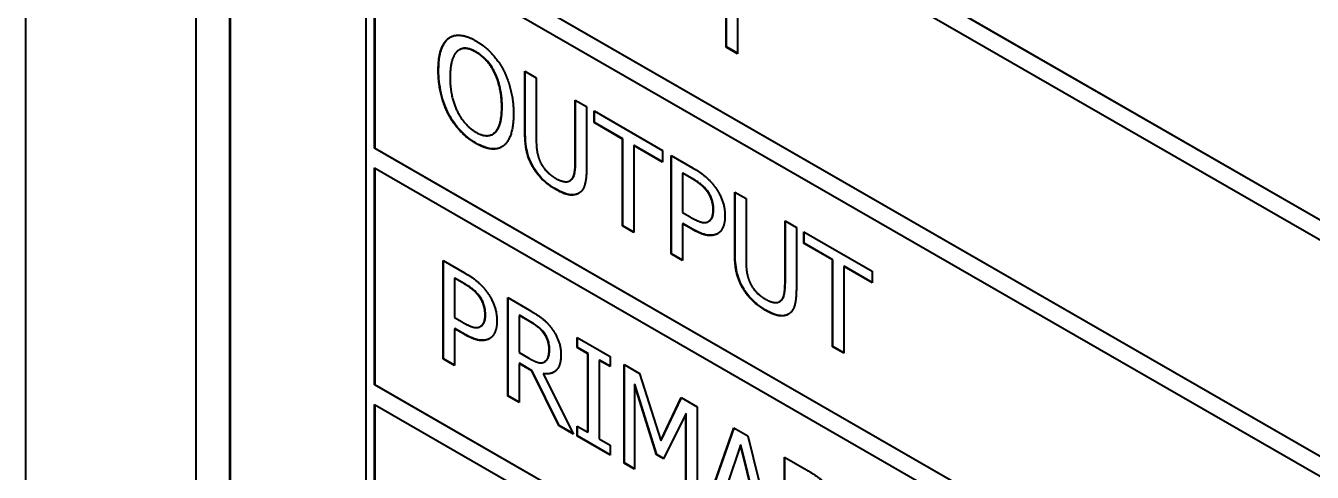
# Model space of a CAD drawing. Header units: millimetres. Extents: x 0 to 4205, y 0 to 2970.
# Drawn here: x 3778.61 to 3791.96, y 2361.44 to 2366.07 of the extents above; entities that cross this region are included whole.
import ezdxf

# ---------------------------------------------------------------- set-up
doc = ezdxf.new("R2010")
doc.units = ezdxf.units.MM
doc.header["$LTSCALE"] = 5
doc.layers.add('가시적인 것(ISO)', color=3, linetype='Continuous', lineweight=40)
doc.layers.add('가시적인 좁은 것(ISO)', color=3, linetype='Continuous', lineweight=35)

msp = doc.modelspace()

# ---------------------------------------------------------------- linework, layer by layer
at = {"layer": '가시적인 것(ISO)'}
for p, q in [((3778.6102, 2343.8936), (3778.6102, 2392.9465)), ((3780.3744, 2387.8387), (3780.3744, 2346.9613)), ((3780.728, 2347.1322), (3780.728, 2387.2606)), ((3780.7315, 2387.2593), (3780.7315, 2347.1342)), ((3782.1422, 2354.9364), (3782.1422, 2374.5575)), ((3797.9637, 2360.6434), (3782.2306, 2369.7035)), ((3782.2341, 2369.7055), (3797.9637, 2360.6475)), ((3782.2306, 2369.4991), (3797.9637, 2360.439)), ((3797.9637, 2358.1908), (3782.2306, 2367.2509)), ((3782.2341, 2367.2529), (3797.9637, 2358.1948)), ((3782.2306, 2364.7982), (3782.2306, 2367.0465)), ((3782.2306, 2367.0465), (3797.9637, 2357.9864)), ((3782.2341, 2367.0444), (3782.2341, 2364.8003)), ((3785.8813, 2365.8476), (3785.8813, 2366.7486)), ((3785.8848, 2365.8496), (3785.8848, 2366.7506)), ((3785.9987, 2366.681), (3785.9987, 2365.7799)), ((3783.0018, 2365.9408), (3782.9983, 2365.9388)), ((3783.1134, 2365.8213), (3783.1099, 2365.8192)), ((3785.8848, 2365.8496), (3785.8813, 2365.8476)), ((3785.9987, 2365.7799), (3785.8813, 2365.8476)), ((3785.9987, 2365.784), (3785.8848, 2365.8496)), ((3783.7919, 2364.9609), (3783.7919, 2365.5985)), ((3783.7919, 2365.5985), (3783.9094, 2365.5309)), ((3783.7954, 2364.9629), (3783.7954, 2365.5965)), ((3783.9094, 2365.5309), (3783.9094, 2364.8932)), ((3784.3141, 2364.6568), (3784.3141, 2365.2978)), ((3784.3141, 2365.2978), (3784.4315, 2365.2302)), ((3784.3176, 2364.6589), (3784.3176, 2365.2958)), ((3784.4315, 2365.2302), (3784.4315, 2364.5925)), ((3784.5096, 2365.0643), (3784.5096, 2365.1852)), ((3784.5096, 2365.1852), (3785.2201, 2364.7761)), ((3784.5131, 2365.0664), (3784.5131, 2365.1832)), ((3784.5131, 2365.0664), (3784.5096, 2365.0643)), ((3784.8061, 2364.8936), (3784.5096, 2365.0643)), ((3784.8097, 2364.8956), (3784.5131, 2365.0664)), ((3783.4606, 2364.9464), (3783.4571, 2364.9444)), ((3784.8097, 2364.8956), (3784.8061, 2364.8936)), ((3784.8061, 2363.9925), (3784.8061, 2364.8936)), ((3784.8097, 2363.9946), (3784.8097, 2364.8956)), ((3782.2341, 2364.8003), (3782.2306, 2364.7982)), ((3797.9637, 2355.7381), (3782.2306, 2364.7982)), ((3782.2341, 2364.8003), (3797.9637, 2355.7422)), ((3784.9271, 2364.8279), (3784.9236, 2364.8259)), ((3784.9236, 2364.8259), (3784.9236, 2363.9249)), ((3785.2201, 2364.6551), (3784.9236, 2364.8259)), ((3785.2201, 2364.6592), (3784.9271, 2364.8279)), ((3785.2201, 2364.7761), (3785.2201, 2364.6551)), ((3785.3097, 2363.7026), (3785.3097, 2364.7245)), ((3785.3097, 2364.7245), (3785.5317, 2364.5966)), ((3785.3132, 2363.7046), (3785.3132, 2364.7225)), ((3782.2306, 2362.3456), (3782.2306, 2364.5938)), ((3782.2306, 2364.5938), (3797.9637, 2355.5337)), ((3782.2341, 2364.5918), (3782.2341, 2362.3476)), ((3784.2617, 2364.4628), (3784.2582, 2364.4608)), ((3785.4307, 2364.5413), (3785.4271, 2364.5393)), ((3785.5246, 2364.4832), (3785.4271, 2364.5393)), ((3785.4271, 2364.5393), (3785.4271, 2364.1318)), ((3785.5281, 2364.4852), (3785.4307, 2364.5413)), ((3785.9694, 2363.7069), (3785.9694, 2364.3446)), ((3785.9694, 2364.3446), (3786.0868, 2364.277)), ((3785.9729, 2363.709), (3785.9729, 2364.3426)), ((3786.0868, 2364.277), (3786.0868, 2363.6393)), ((3785.4271, 2364.1318), (3785.5074, 2364.0856)), ((3784.8097, 2363.9946), (3784.8061, 2363.9925)), ((3784.9236, 2363.9249), (3784.8061, 2363.9925)), ((3784.9236, 2363.929), (3784.8097, 2363.9946)), ((3785.4307, 2364.0179), (3785.4271, 2364.0159)), ((3785.5267, 2363.9585), (3785.4271, 2364.0159)), ((3785.4271, 2364.0159), (3785.4271, 2363.6349)), ((3785.5302, 2363.9606), (3785.4307, 2364.0179)), ((3785.6966, 2364.0388), (3785.6931, 2364.0368)), ((3785.6993, 2364.0404), (3785.6957, 2364.0384)), ((3786.4915, 2363.4029), (3786.4915, 2364.0439)), ((3786.4915, 2364.0439), (3786.609, 2363.9763)), ((3786.4951, 2363.405), (3786.4951, 2364.0419)), ((3786.609, 2363.9763), (3786.609, 2363.3386)), ((3786.6871, 2363.8104), (3786.6871, 2363.9313)), ((3786.6871, 2363.9313), (3787.3976, 2363.5221)), ((3786.6906, 2363.8124), (3786.6906, 2363.9293)), ((3786.6906, 2363.8124), (3786.6871, 2363.8104)), ((3786.9836, 2363.6396), (3786.6871, 2363.8104)), ((3786.9871, 2363.6417), (3786.6906, 2363.8124)), ((3785.3132, 2363.7046), (3785.3097, 2363.7026)), ((3785.4271, 2363.6349), (3785.3097, 2363.7026)), ((3785.4271, 2363.639), (3785.3132, 2363.7046)), ((3782.9424, 2362.6131), (3782.9424, 2363.6351)), ((3782.9424, 2363.6351), (3783.1644, 2363.5072)), ((3782.9459, 2362.6152), (3782.9459, 2363.633)), ((3786.9871, 2363.6417), (3786.9836, 2363.6396)), ((3786.9836, 2362.7386), (3786.9836, 2363.6396)), ((3786.9871, 2362.7406), (3786.9871, 2363.6417)), ((3787.1046, 2363.574), (3787.1011, 2363.572)), ((3787.1011, 2363.572), (3787.1011, 2362.671)), ((3787.3976, 2363.4012), (3787.1011, 2363.572)), ((3787.3976, 2363.4053), (3787.1046, 2363.574)), ((3783.0634, 2363.4519), (3783.0599, 2363.4498)), ((3783.1573, 2363.3937), (3783.0599, 2363.4498)), ((3783.0599, 2363.4498), (3783.0599, 2363.0424)), ((3783.1608, 2363.3958), (3783.0634, 2363.4519)), ((3787.3976, 2363.5221), (3787.3976, 2363.4012)), ((3783.6128, 2363.249), (3783.8406, 2363.1178)), ((3783.6128, 2362.2271), (3783.6128, 2363.249)), ((3783.6164, 2362.2291), (3783.6164, 2363.247)), ((3786.4392, 2363.2089), (3786.4357, 2363.2069)), ((3783.0599, 2363.0424), (3783.1401, 2362.9962)), ((3783.7338, 2363.0658), (3783.7303, 2363.0638)), ((3783.847, 2362.9965), (3783.7303, 2363.0638)), ((3783.7303, 2363.0638), (3783.7303, 2362.6795)), ((3783.8506, 2362.9986), (3783.7338, 2363.0658)), ((3783.0634, 2362.9285), (3783.0599, 2362.9265)), ((3783.1594, 2362.8691), (3783.0599, 2362.9265)), ((3783.0599, 2362.9265), (3783.0599, 2362.5455)), ((3783.163, 2362.8712), (3783.0634, 2362.9285)), ((3783.3294, 2362.9494), (3783.3258, 2362.9474)), ((3783.332, 2362.951), (3783.3285, 2362.949)), ((3784.3327, 2362.7301), (3784.3327, 2362.8345)), ((3784.3327, 2362.8345), (3784.6751, 2362.6373)), ((3784.3362, 2362.7322), (3784.3327, 2362.7301)), ((3784.4451, 2362.6654), (3784.3327, 2362.7301)), ((3784.3362, 2362.7322), (3784.3362, 2362.8324)), ((3784.4487, 2362.6674), (3784.3362, 2362.7322)), ((3786.9871, 2362.7406), (3786.9836, 2362.7386)), ((3787.1011, 2362.671), (3786.9836, 2362.7386)), ((3787.1011, 2362.675), (3786.9871, 2362.7406)), ((3782.9459, 2362.6152), (3782.9424, 2362.6131)), ((3783.0599, 2362.5455), (3782.9424, 2362.6131)), ((3783.0599, 2362.5496), (3782.9459, 2362.6152)), ((3783.7303, 2362.6795), (3783.8334, 2362.6201)), ((3784.4487, 2362.6674), (3784.4451, 2362.6654)), ((3784.4451, 2361.8521), (3784.4451, 2362.6654)), ((3784.4487, 2361.8542), (3784.4487, 2362.6674)), ((3784.5661, 2362.5998), (3784.5626, 2362.5977)), ((3784.6751, 2362.533), (3784.5626, 2362.5977)), ((3784.5626, 2362.5977), (3784.5626, 2361.7845)), ((3784.6751, 2362.537), (3784.5661, 2362.5998)), ((3784.6751, 2362.6373), (3784.6751, 2362.533)), ((3783.7338, 2362.5681), (3783.7303, 2362.566)), ((3783.8649, 2362.4885), (3783.7303, 2362.566)), ((3783.7303, 2362.566), (3783.7303, 2362.1594)), ((3783.8685, 2362.4905), (3783.7338, 2362.5681)), ((3783.8685, 2362.4905), (3783.8649, 2362.4885)), ((3784.1443, 2361.921), (3783.8649, 2362.4885)), ((3784.1478, 2361.9231), (3783.8685, 2362.4905)), ((3783.986, 2362.461), (3783.9824, 2362.459)), ((3783.9932, 2362.5811), (3783.993, 2362.581)), ((3783.9996, 2362.5847), (3783.996, 2362.5827)), ((3784.8205, 2362.5536), (3784.9809, 2362.4612)), ((3784.8205, 2361.5316), (3784.8205, 2362.5536)), ((3784.824, 2361.5337), (3784.824, 2362.5515)), ((3784.9809, 2362.4612), (3785.2015, 2361.7652)), ((3782.2341, 2362.3476), (3782.2306, 2362.3456)), ((3797.9637, 2353.2855), (3782.2306, 2362.3456)), ((3782.2341, 2362.3476), (3797.9637, 2353.2896)), ((3783.9824, 2362.459), (3784.2969, 2361.8332)), ((3784.9336, 2362.3509), (3784.9301, 2362.3489)), ((3785.1585, 2361.6185), (3784.9301, 2362.3489)), ((3784.9301, 2362.3489), (3784.9301, 2361.4685)), ((3785.1621, 2361.6206), (3784.9336, 2362.3509)), ((3783.6164, 2362.2291), (3783.6128, 2362.2271)), ((3783.7303, 2362.1594), (3783.6128, 2362.2271)), ((3783.7303, 2362.1635), (3783.6164, 2362.2291)), ((3785.2015, 2361.7652), (3785.415, 2362.2112)), ((3785.2051, 2361.7672), (3785.417, 2362.2101)), ((3785.415, 2362.2112), (3785.5783, 2362.1172)), ((3782.2306, 2359.8929), (3782.2306, 2362.1412)), ((3782.2306, 2362.1412), (3797.9637, 2353.0811)), ((3782.2341, 2362.1392), (3782.2341, 2359.895)), ((3785.5783, 2362.1172), (3785.5783, 2361.0952)), ((3785.4608, 2362.0432), (3785.2302, 2361.5773)), ((3785.4643, 2362.0452), (3785.4608, 2362.0432)), ((3785.4608, 2361.1629), (3785.4608, 2362.0432)), ((3785.4643, 2361.1649), (3785.4643, 2362.0452)), ((3784.1478, 2361.9231), (3784.1443, 2361.921)), ((3784.2969, 2361.8332), (3784.1443, 2361.921)), ((3784.294, 2361.8389), (3784.1478, 2361.9231)), ((3784.3327, 2361.8125), (3784.3327, 2361.9169)), ((3784.3327, 2361.9169), (3784.4451, 2361.8521)), ((3784.3362, 2361.8146), (3784.3327, 2361.8125)), ((3784.6751, 2361.6154), (3784.3327, 2361.8125)), ((3784.3362, 2361.8146), (3784.3362, 2361.9148)), ((3784.6751, 2361.6194), (3784.3362, 2361.8146)), ((3784.4487, 2361.8542), (3784.4451, 2361.8521)), ((3785.6621, 2361.047), (3785.9601, 2361.8973)), ((3785.6656, 2361.049), (3785.9624, 2361.896)), ((3785.9601, 2361.8973), (3786.1047, 2361.814)), ((3786.1047, 2361.814), (3786.4027, 2360.6205)), ((3784.5626, 2361.7845), (3784.6751, 2361.7197)), ((3784.6751, 2361.7197), (3784.6751, 2361.6154)), ((3785.2051, 2361.7672), (3785.2015, 2361.7652)), ((3786.0295, 2361.7182), (3785.8934, 2361.3154)), ((3786.0331, 2361.7202), (3786.0295, 2361.7182)), ((3786.1663, 2361.1582), (3786.0295, 2361.7182)), ((3786.1699, 2361.1603), (3786.0331, 2361.7202)), ((3784.824, 2361.5337), (3784.8205, 2361.5316)), ((3784.9301, 2361.4685), (3784.8205, 2361.5316)), ((3784.9301, 2361.4726), (3784.824, 2361.5337)), ((3785.1621, 2361.6206), (3785.1585, 2361.6185)), ((3785.2302, 2361.5773), (3785.1585, 2361.6185)), ((3785.2317, 2361.5804), (3785.1621, 2361.6206)), ((3786.4865, 2361.5942), (3786.7143, 2361.463)), ((3786.4865, 2360.5722), (3786.4865, 2361.5942)), ((3786.4901, 2360.5743), (3786.4901, 2361.5921))]:
    msp.add_line(p, q, dxfattribs=at)
for points, degree in [([(3782.8922, 2365.6056), (3782.8922, 2365.734), (3782.9474, 2365.8977), (3782.9983, 2365.9388)], 2), ([(3782.9983, 2365.9388), (3783.0498, 2365.977), (3783.1938, 2365.9645), (3783.2826, 2365.9133)], 2), ([(3783.0018, 2365.9408), (3783.0064, 2365.9443), (3783.0112, 2365.9474), (3783.0161, 2365.9503)], 3), ([(3783.0871, 2365.8023), (3783.052, 2365.7704), (3783.0147, 2365.6345), (3783.0147, 2365.5351)], 2), ([(3783.2833, 2365.7953), (3783.2196, 2365.832), (3783.1236, 2365.836), (3783.0871, 2365.8023)], 2), ([(3783.2826, 2365.9133), (3783.3729, 2365.8614), (3783.5176, 2365.7052), (3783.5677, 2365.6109)], 2), ([(3783.4789, 2365.5767), (3783.4438, 2365.6499), (3783.3449, 2365.7598), (3783.2833, 2365.7953)], 2), ([(3782.9975, 2365.1516), (3782.9467, 2365.2488), (3782.8922, 2365.4798), (3782.8922, 2365.6056)], 2), ([(3783.0147, 2365.5351), (3783.0147, 2365.3339), (3783.1609, 2365.0361), (3783.2833, 2364.9655)], 2), ([(3783.5512, 2365.2262), (3783.5512, 2365.3272), (3783.5133, 2365.5056), (3783.4789, 2365.5767)], 2), ([(3783.5677, 2365.6109), (3783.6178, 2365.5141), (3783.6737, 2365.2832), (3783.6737, 2365.1556)], 2), ([(3783.2826, 2364.8483), (3783.1931, 2364.8999), (3783.0498, 2365.0528), (3782.9975, 2365.1516)], 2), ([(3783.2833, 2364.9655), (3783.4058, 2364.895), (3783.5512, 2365.0249), (3783.5512, 2365.2262)], 2), ([(3783.6737, 2365.1556), (3783.6737, 2365.0314), (3783.6193, 2364.8615), (3783.5677, 2364.8233)], 2), ([(3783.8764, 2364.6008), (3783.8299, 2364.6806), (3783.7919, 2364.8515), (3783.7919, 2364.9609)], 2), ([(3783.9094, 2364.8932), (3783.9094, 2364.822), (3783.9251, 2364.7168), (3783.9473, 2364.6651)], 2), ([(3783.5677, 2364.8233), (3783.5133, 2364.7834), (3783.3693, 2364.7984), (3783.2826, 2364.8483)], 2), ([(3784.1113, 2364.3711), (3784.0333, 2364.4161), (3783.9172, 2364.5301), (3783.8764, 2364.6008)], 2), ([(3783.9473, 2364.6651), (3783.971, 2364.6101), (3784.0526, 2364.5209), (3784.1113, 2364.487)], 2), ([(3784.2761, 2364.4758), (3784.2983, 2364.5019), (3784.3141, 2364.5881), (3784.3141, 2364.6568)], 2), ([(3785.5317, 2364.5966), (3785.6105, 2364.5513), (3785.7208, 2364.4579), (3785.7631, 2364.3996)], 2), ([(3784.1113, 2364.487), (3784.1665, 2364.4553), (3784.2525, 2364.448), (3784.2761, 2364.4758)], 2), ([(3784.2617, 2364.4628), (3784.2684, 2364.4666), (3784.2744, 2364.4716), (3784.2796, 2364.4778)], 3), ([(3784.4315, 2364.5925), (3784.4315, 2364.4857), (3784.3943, 2364.3548), (3784.347, 2364.3298)], 2), ([(3785.6821, 2364.3535), (3785.6542, 2364.3911), (3785.5797, 2364.4514), (3785.5246, 2364.4832)], 2), ([(3784.347, 2364.3298), (3784.3047, 2364.3061), (3784.193, 2364.3241), (3784.1113, 2364.3711)], 2), ([(3784.3525, 2364.3329), (3784.3518, 2364.3325), (3784.3512, 2364.3322), (3784.3505, 2364.3318)], 3), ([(3785.7459, 2364.1611), (3785.7459, 2364.2141), (3785.7144, 2364.3101), (3785.6821, 2364.3535)], 2), ([(3785.7631, 2364.3996), (3785.8125, 2364.3322), (3785.8684, 2364.18), (3785.8684, 2364.0947)], 2), ([(3785.5074, 2364.0856), (3785.579, 2364.0444), (3785.6671, 2364.0201), (3785.6957, 2364.0384)], 2), ([(3785.6957, 2364.0384), (3785.7223, 2364.0538), (3785.7459, 2364.1122), (3785.7459, 2364.1611)], 2), ([(3785.8684, 2364.0947), (3785.8684, 2364.0284), (3785.8275, 2363.9327), (3785.791, 2363.9123)], 2), ([(3785.791, 2363.9123), (3785.7452, 2363.8866), (3785.6213, 2363.9041), (3785.5267, 2363.9585)], 2), ([(3785.6966, 2364.0388), (3785.6975, 2364.0394), (3785.6984, 2364.0399), (3785.6993, 2364.0404)], 3), ([(3786.0539, 2363.3469), (3786.0073, 2363.4267), (3785.9694, 2363.5976), (3785.9694, 2363.7069)], 2), ([(3786.0868, 2363.6393), (3786.0868, 2363.5681), (3786.1026, 2363.4629), (3786.1248, 2363.4112)], 2), ([(3783.1644, 2363.5072), (3783.2432, 2363.4618), (3783.3535, 2363.3685), (3783.3958, 2363.3102)], 2), ([(3786.1248, 2363.4112), (3786.1484, 2363.3562), (3786.2301, 2363.2669), (3786.2888, 2363.2331)], 2), ([(3786.4536, 2363.2219), (3786.4758, 2363.248), (3786.4915, 2363.3342), (3786.4915, 2363.4029)], 2), ([(3783.3148, 2363.2641), (3783.2869, 2363.3017), (3783.2124, 2363.362), (3783.1573, 2363.3937)], 2), ([(3783.3786, 2363.0717), (3783.3786, 2363.1247), (3783.3471, 2363.2207), (3783.3148, 2363.2641)], 2), ([(3783.3958, 2363.3102), (3783.4452, 2363.2428), (3783.5011, 2363.0906), (3783.5011, 2363.0053)], 2), ([(3786.2888, 2363.1172), (3786.2107, 2363.1621), (3786.0947, 2363.2762), (3786.0539, 2363.3469)], 2), ([(3786.609, 2363.3386), (3786.609, 2363.2318), (3786.5718, 2363.1008), (3786.5245, 2363.0759)], 2), ([(3786.2888, 2363.2331), (3786.344, 2363.2014), (3786.4299, 2363.1941), (3786.4536, 2363.2219)], 2), ([(3786.4392, 2363.2089), (3786.4459, 2363.2127), (3786.4518, 2363.2177), (3786.4571, 2363.2239)], 3), ([(3783.1401, 2362.9962), (3783.2117, 2362.9549), (3783.2998, 2362.9307), (3783.3285, 2362.949)], 2), ([(3783.3285, 2362.949), (3783.355, 2362.9644), (3783.3786, 2363.0228), (3783.3786, 2363.0717)], 2), ([(3783.5011, 2363.0053), (3783.5011, 2362.939), (3783.4603, 2362.8433), (3783.4237, 2362.8229)], 2), ([(3783.8406, 2363.1178), (3783.9165, 2363.0741), (3784.0189, 2362.9961), (3784.0655, 2362.9345)], 2), ([(3783.9874, 2362.8809), (3783.9624, 2362.9144), (3783.8957, 2362.9685), (3783.847, 2362.9965)], 2), ([(3786.5245, 2363.0759), (3786.4822, 2363.0522), (3786.3705, 2363.0702), (3786.2888, 2363.1172)], 2), ([(3786.53, 2363.079), (3786.5293, 2363.0786), (3786.5287, 2363.0783), (3786.528, 2363.0779)], 3), ([(3783.4237, 2362.8229), (3783.3779, 2362.7971), (3783.254, 2362.8147), (3783.1594, 2362.8691)], 2), ([(3783.3294, 2362.9494), (3783.3302, 2362.9499), (3783.3311, 2362.9505), (3783.332, 2362.951)], 3), ([(3784.0433, 2362.7129), (3784.0433, 2362.7576), (3784.0161, 2362.842), (3783.9874, 2362.8809)], 2), ([(3784.0655, 2362.9345), (3784.1121, 2362.8729), (3784.1658, 2362.7335), (3784.1658, 2362.6531)], 2), ([(3783.8334, 2362.6201), (3783.8843, 2362.5908), (3783.9652, 2362.5649), (3783.9932, 2362.5811)], 2), ([(3784.1658, 2362.6531), (3784.1658, 2362.5413), (3784.0669, 2362.4467), (3783.9824, 2362.459)], 2), ([(3783.9932, 2362.5811), (3784.0189, 2362.5944), (3784.0433, 2362.6599), (3784.0433, 2362.7129)], 2), ([(3786.7143, 2361.463), (3786.7902, 2361.4193), (3786.8926, 2361.3412), (3786.9392, 2361.2796)], 2)]:
    msp.add_open_spline(points, degree=degree, dxfattribs=at)
for points, knots in [([(3782.8958, 2365.6077), (3782.8958, 2365.7258), (3782.9133, 2365.7909), (3782.9442, 2365.8751), (3782.9685, 2365.9139), (3783.0018, 2365.9408)], [-0.079279059, -0.079279059, -0.079279059, -0.079279059, -0.044118552, -0.044118552, 0, 0, 0, 0]), ([(3783.2869, 2365.7974), (3783.2636, 2365.8107), (3783.2403, 2365.8216), (3783.1913, 2365.8363), (3783.1722, 2365.8368), (3783.1422, 2365.8342), (3783.1271, 2365.8291), (3783.1134, 2365.8213)], [-0.050133543, -0.050133543, -0.050133543, -0.050133543, -0.039150954, -0.039150954, -0.026352674, -0.026352674, -0.009844801, -0.009844801, -0.009844801, -0.009844801]), ([(3783.4824, 2365.5787), (3783.4701, 2365.6045), (3783.456, 2365.6294), (3783.4243, 2365.6761), (3783.4074, 2365.6971), (3783.3566, 2365.7507), (3783.322, 2365.7771), (3783.2869, 2365.7974)], [-0.063923442, -0.063923442, -0.063923442, -0.063923442, -0.04668159, -0.04668159, -0.029847599, -0.029847599, 0, 0, 0, 0]), ([(3783.0011, 2365.1537), (3782.9836, 2365.187), (3782.9688, 2365.221), (3782.9425, 2365.2926), (3782.9316, 2365.3298), (3782.9032, 2365.4502), (3782.8958, 2365.5317), (3782.8958, 2365.6077)], [-0.10254814, -0.10254814, -0.10254814, -0.10254814, -0.08007789, -0.08007789, -0.05577118, -0.05577118, 0, 0, 0, 0]), ([(3783.5548, 2365.2282), (3783.5548, 2365.3122), (3783.545, 2365.3843), (3783.5179, 2365.4918), (3783.503, 2365.5361), (3783.4824, 2365.5787)], [-0.071298846, -0.071298846, -0.071298846, -0.071298846, -0.028600089, -0.028600089, 0, 0, 0, 0]), ([(3783.2862, 2364.8504), (3783.2545, 2364.8686), (3783.2228, 2364.8902), (3783.1629, 2364.9394), (3783.1352, 2364.9662), (3783.0672, 2365.0436), (3783.0315, 2365.0962), (3783.0011, 2365.1537)], [-0.090934464, -0.090934464, -0.090934464, -0.090934464, -0.064114016, -0.064114016, -0.039087306, -0.039087306, 0, 0, 0, 0]), ([(3783.4606, 2364.9464), (3783.4637, 2364.9482), (3783.4668, 2364.9501), (3783.4983, 2364.9722), (3783.5161, 2365.0023), (3783.5481, 2365.0878), (3783.5548, 2365.1581), (3783.5548, 2365.2282)], [-0.08391735, -0.08391735, -0.08391735, -0.08391735, -0.080856809, -0.080856809, -0.051455738, -0.051455738, 0, 0, 0, 0]), ([(3783.8799, 2364.6028), (3783.8646, 2364.6292), (3783.8513, 2364.6563), (3783.8254, 2364.7216), (3783.818, 2364.7519), (3783.7997, 2364.8343), (3783.7954, 2364.9029), (3783.7954, 2364.9629)], [-0.06277013, -0.06277013, -0.06277013, -0.06277013, -0.054788994, -0.054788994, -0.044000458, -0.044000458, 0, 0, 0, 0]), ([(3783.5529, 2364.8135), (3783.5403, 2364.8065), (3783.5268, 2364.801), (3783.4844, 2364.7901), (3783.4596, 2364.7914), (3783.3942, 2364.7982), (3783.3408, 2364.8189), (3783.2862, 2364.8504)], [-0.066860539, -0.066860539, -0.066860539, -0.066860539, -0.059883707, -0.059883707, -0.046328606, -0.046328606, 0, 0, 0, 0]), ([(3784.1149, 2364.3731), (3784.0871, 2364.3892), (3784.0588, 2364.4077), (3784.0073, 2364.4479), (3783.9839, 2364.4689), (3783.9307, 2364.5257), (3783.9034, 2364.5622), (3783.8799, 2364.6028)], [-0.072658513, -0.072658513, -0.072658513, -0.072658513, -0.049002493, -0.049002493, -0.028185567, -0.028185567, 0, 0, 0, 0]), ([(3784.2796, 2364.4778), (3784.3004, 2364.5023), (3784.307, 2364.5324), (3784.3158, 2364.5805), (3784.3176, 2364.6214), (3784.3176, 2364.6589)], [-0.039633279, -0.039633279, -0.039633279, -0.039633279, -0.027528552, -0.027528552, 0, 0, 0, 0]), ([(3785.6857, 2364.3555), (3785.6659, 2364.3821), (3785.6438, 2364.4045), (3785.6043, 2364.4364), (3785.5766, 2364.4573), (3785.5281, 2364.4852)], [-0.10036624, -0.10036624, -0.10036624, -0.10036624, -0.04113079, -0.04113079, 0, 0, 0, 0]), ([(3784.3505, 2364.3318), (3784.3366, 2364.324), (3784.3214, 2364.3188), (3784.2842, 2364.3132), (3784.2657, 2364.315), (3784.2095, 2364.324), (3784.1603, 2364.347), (3784.1149, 2364.3731)], [-0.060023639, -0.060023639, -0.060023639, -0.060023639, -0.050480489, -0.050480489, -0.038557976, -0.038557976, 0, 0, 0, 0]), ([(3785.7494, 2364.1631), (3785.7494, 2364.1838), (3785.7476, 2364.2058), (3785.7378, 2364.2548), (3785.7301, 2364.2755), (3785.7138, 2364.3132), (3785.7009, 2364.3351), (3785.6857, 2364.3555)], [-0.033196808, -0.033196808, -0.033196808, -0.033196808, -0.024991788, -0.024991788, -0.015486469, -0.015486469, 0, 0, 0, 0]), ([(3785.6993, 2364.0404), (3785.7078, 2364.0454), (3785.7155, 2364.0516), (3785.7284, 2364.0666), (3785.7336, 2364.0751), (3785.7432, 2364.0989), (3785.7494, 2364.122), (3785.7494, 2364.1631)], [-0.074639225, -0.074639225, -0.074639225, -0.074639225, -0.051782577, -0.051782577, -0.030210975, -0.030210975, 0, 0, 0, 0]), ([(3785.794, 2363.9141), (3785.7789, 2363.9057), (3785.7625, 2363.9), (3785.72, 2363.8933), (3785.6986, 2363.8957), (3785.6406, 2363.9039), (3785.5855, 2363.9287), (3785.5302, 2363.9606)], [-0.067627837, -0.067627837, -0.067627837, -0.067627837, -0.05894094, -0.05894094, -0.046924875, -0.046924875, 0, 0, 0, 0]), ([(3786.0574, 2363.3489), (3786.042, 2363.3753), (3786.0288, 2363.4023), (3786.0029, 2363.4677), (3785.9955, 2363.498), (3785.9772, 2363.5804), (3785.9729, 2363.649), (3785.9729, 2363.709)], [-0.06277013, -0.06277013, -0.06277013, -0.06277013, -0.054788994, -0.054788994, -0.044000458, -0.044000458, 0, 0, 0, 0]), ([(3783.3184, 2363.2661), (3783.2986, 2363.2927), (3783.2765, 2363.315), (3783.237, 2363.347), (3783.2093, 2363.3679), (3783.1608, 2363.3958)], [-0.10036624, -0.10036624, -0.10036624, -0.10036624, -0.04113079, -0.04113079, 0, 0, 0, 0]), ([(3786.4571, 2363.2239), (3786.4779, 2363.2484), (3786.4845, 2363.2784), (3786.4933, 2363.3266), (3786.4951, 2363.3674), (3786.4951, 2363.405)], [-0.039633279, -0.039633279, -0.039633279, -0.039633279, -0.027528552, -0.027528552, 0, 0, 0, 0]), ([(3783.3821, 2363.0737), (3783.3821, 2363.0944), (3783.3803, 2363.1164), (3783.3705, 2363.1653), (3783.3628, 2363.1861), (3783.3465, 2363.2238), (3783.3336, 2363.2457), (3783.3184, 2363.2661)], [-0.033196808, -0.033196808, -0.033196808, -0.033196808, -0.024991788, -0.024991788, -0.015486469, -0.015486469, 0, 0, 0, 0]), ([(3786.2924, 2363.1192), (3786.2645, 2363.1352), (3786.2363, 2363.1537), (3786.1848, 2363.194), (3786.1613, 2363.215), (3786.1082, 2363.2718), (3786.0809, 2363.3082), (3786.0574, 2363.3489)], [-0.072658513, -0.072658513, -0.072658513, -0.072658513, -0.049002493, -0.049002493, -0.028185567, -0.028185567, 0, 0, 0, 0]), ([(3783.332, 2362.951), (3783.3405, 2362.956), (3783.3482, 2362.9621), (3783.3611, 2362.9772), (3783.3663, 2362.9857), (3783.3759, 2363.0095), (3783.3821, 2363.0325), (3783.3821, 2363.0737)], [-0.074639225, -0.074639225, -0.074639225, -0.074639225, -0.051782577, -0.051782577, -0.030210975, -0.030210975, 0, 0, 0, 0]), ([(3783.991, 2362.8829), (3783.9732, 2362.9066), (3783.9534, 2362.9266), (3783.9176, 2362.9556), (3783.8928, 2362.9742), (3783.8506, 2362.9986)], [-0.085678666, -0.085678666, -0.085678666, -0.085678666, -0.035846928, -0.035846928, 0, 0, 0, 0]), ([(3786.528, 2363.0779), (3786.5141, 2363.0701), (3786.4989, 2363.0649), (3786.4617, 2363.0593), (3786.4431, 2363.0611), (3786.387, 2363.0701), (3786.3378, 2363.093), (3786.2924, 2363.1192)], [-0.060023639, -0.060023639, -0.060023639, -0.060023639, -0.050480489, -0.050480489, -0.038557976, -0.038557976, 0, 0, 0, 0]), ([(3783.4267, 2362.8247), (3783.4117, 2362.8163), (3783.3952, 2362.8106), (3783.3527, 2362.8039), (3783.3313, 2362.8063), (3783.2733, 2362.8145), (3783.2183, 2362.8393), (3783.163, 2362.8712)], [-0.067627837, -0.067627837, -0.067627837, -0.067627837, -0.05894094, -0.05894094, -0.046924875, -0.046924875, 0, 0, 0, 0]), ([(3784.0468, 2362.7149), (3784.0468, 2362.7327), (3784.0452, 2362.7514), (3784.038, 2362.7873), (3784.0329, 2362.8055), (3784.0158, 2362.8454), (3784.0044, 2362.8648), (3783.991, 2362.8829)], [-0.041401278, -0.041401278, -0.041401278, -0.041401278, -0.026401168, -0.026401168, -0.013710485, -0.013710485, 0, 0, 0, 0]), ([(3783.9996, 2362.5847), (3784.0069, 2362.589), (3784.0134, 2362.5945), (3784.0255, 2362.6092), (3784.0307, 2362.6185), (3784.0411, 2362.6465), (3784.0468, 2362.6727), (3784.0468, 2362.7149)], [-0.067052833, -0.067052833, -0.067052833, -0.067052833, -0.050253973, -0.050253973, -0.03103761, -0.03103761, 0, 0, 0, 0]), ([(3784.0928, 2362.476), (3784.0912, 2362.4751), (3784.0895, 2362.4743), (3784.0584, 2362.4587), (3784.0238, 2362.4555), (3783.986, 2362.461)], [-0.036114547, -0.036114547, -0.036114547, -0.036114547, -0.03422864, -0.03422864, 0, 0, 0, 0])]:
    msp.add_open_spline(points, degree=3, knots=knots, dxfattribs=at)
at = {"layer": '가시적인 좁은 것(ISO)'}
for p, q in [((3783.2869, 2365.7974), (3783.2833, 2365.7953)), ((3782.8958, 2365.6077), (3782.8922, 2365.6056)), ((3783.4824, 2365.5787), (3783.4789, 2365.5767)), ((3783.0011, 2365.1537), (3782.9975, 2365.1516)), ((3783.5548, 2365.2282), (3783.5512, 2365.2262)), ((3783.7954, 2364.9629), (3783.7919, 2364.9609)), ((3783.2862, 2364.8504), (3783.2826, 2364.8483)), ((3783.8799, 2364.6028), (3783.8764, 2364.6008)), ((3784.3176, 2364.6589), (3784.3141, 2364.6568)), ((3784.2796, 2364.4778), (3784.2761, 2364.4758)), ((3785.5281, 2364.4852), (3785.5246, 2364.4832)), ((3784.1149, 2364.3731), (3784.1113, 2364.3711)), ((3784.3505, 2364.3318), (3784.347, 2364.3298)), ((3785.6857, 2364.3555), (3785.6821, 2364.3535)), ((3785.7494, 2364.1631), (3785.7459, 2364.1611)), ((3785.5302, 2363.9606), (3785.5267, 2363.9585)), ((3785.7936, 2363.9138), (3785.791, 2363.9123)), ((3785.9729, 2363.709), (3785.9694, 2363.7069)), ((3783.1608, 2363.3958), (3783.1573, 2363.3937)), ((3786.4951, 2363.405), (3786.4915, 2363.4029)), ((3783.3184, 2363.2661), (3783.3148, 2363.2641)), ((3786.0574, 2363.3489), (3786.0539, 2363.3469)), ((3786.4571, 2363.2239), (3786.4536, 2363.2219)), ((3783.3821, 2363.0737), (3783.3786, 2363.0717)), ((3783.8506, 2362.9986), (3783.847, 2362.9965)), ((3786.2924, 2363.1192), (3786.2888, 2363.1172)), ((3786.528, 2363.0779), (3786.5245, 2363.0759)), ((3783.163, 2362.8712), (3783.1594, 2362.8691)), ((3783.991, 2362.8829), (3783.9874, 2362.8809)), ((3783.4263, 2362.8244), (3783.4237, 2362.8229)), ((3784.0468, 2362.7149), (3784.0433, 2362.7129))]:
    msp.add_line(p, q, dxfattribs=at)

doc.saveas('drawing.dxf')
